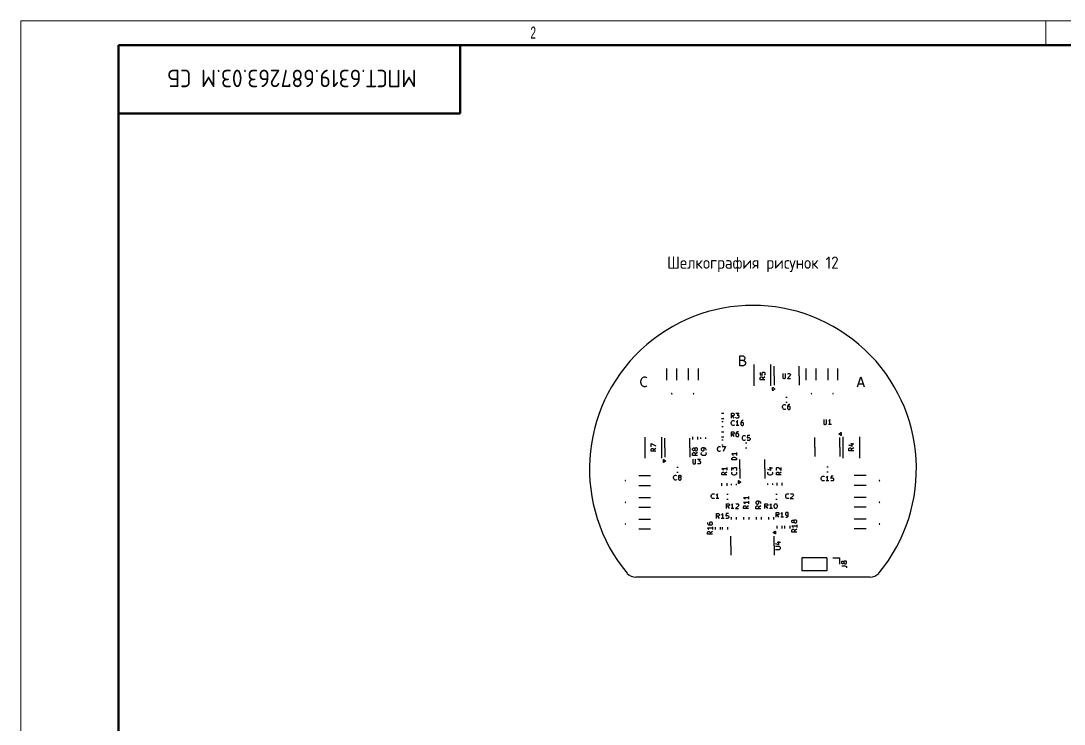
# Model space of a CAD drawing. Header units: inches. Extents: x 10 to 430, y -15 to 282.
# Drawn here: x 9.8 to 223.6, y 137.9 to 282 of the extents above; entities that cross this region are included whole.
import ezdxf

# ---------------------------------------------------------------- set-up
doc = ezdxf.new("R2010")
doc.units = ezdxf.units.IN
doc.header["$MEASUREMENT"] = 0
doc.layers.add('BLACK', color=7, linetype='Continuous')
doc.layers.add('ОСНОВНОЙ', color=7, linetype='Continuous', lineweight=25)
doc.styles.add('SLDTEXTSTYLE3', font='TXT', dxfattribs={"width": 0.605})
doc.styles.add('СПДС', font='isocpeur.ttf', dxfattribs={"width": 0.9})

msp = doc.modelspace()

# ---------------------------------------------------------------- linework, layer by layer
at = {"color": 7, "linetype": 'Continuous', "lineweight": 18}
for q in [(429.83, 281.96), (9.83, -15.04)]:
    msp.add_line((9.83, 281.96), q, dxfattribs=at)
at = {"color": 7, "linetype": 'Continuous', "lineweight": 50}
for p, q in [((29.83, -10.04), (29.83, 276.96)), ((29.83, 276.96), (424.83, 276.96)), ((99.83, 276.96), (99.83, 262.96)), ((29.83, 262.96), (99.83, 262.96))]:
    msp.add_line(p, q, dxfattribs=at)
at = {"layer": 'BLACK', "linetype": 'Continuous'}
for p, q in [((157.14, 211.34), (157.14, 213.34)), ((157.14, 213.34), (157.81, 213.34)), ((157.81, 212.39), (157.14, 212.39)), ((157.81, 213.34), (158, 213.25)), ((158, 212.49), (157.81, 212.39)), ((157.81, 212.39), (158.09, 212.3)), ((158, 213.25), (158.09, 213.15)), ((158.09, 212.58), (158, 212.49)), ((158.09, 213.15), (158.19, 212.96)), ((158.19, 212.77), (158.09, 212.58)), ((158.09, 212.3), (158.19, 212.2)), ((158.19, 212.96), (158.19, 212.77)), ((158.19, 212.2), (158.28, 212.01)), ((158.28, 211.73), (158.19, 211.54)), ((158.28, 212.01), (158.28, 211.73)), ((142.19, 208.35), (142.19, 210.75)), ((144.22, 208.35), (144.22, 210.75)), ((146.63, 208.35), (146.63, 210.75)), ((148.66, 208.35), (148.66, 210.75)), ((157.9, 211.34), (157.14, 211.34)), ((158.09, 211.44), (157.9, 211.34)), ((158.19, 211.54), (158.09, 211.44)), ((160.02, 211.58), (160.02, 207.23)), ((161.29, 209.94), (161.29, 209.47)), ((161.68, 209.8), (161.72, 209.9)), ((161.68, 209.56), (161.68, 209.8)), ((161.72, 209.47), (161.68, 209.56)), ((161.72, 209.9), (161.77, 209.94)), ((161.77, 209.94), (161.87, 209.99)), ((161.87, 209.99), (162.1, 209.99)), ((162.1, 209.99), (162.2, 209.94)), ((162.2, 209.94), (162.25, 209.9)), ((162.25, 209.9), (162.29, 209.8)), ((162.29, 209.56), (162.25, 209.47)), ((162.29, 209.8), (162.29, 209.56)), ((163.44, 211.58), (163.44, 207.23)), ((164.14, 209.28), (164.14, 211.23)), ((165.93, 209.75), (165.93, 208.94)), ((166.51, 208.94), (166.51, 209.75)), ((166.93, 209.66), (166.98, 209.7)), ((166.98, 209.7), (167.08, 209.75)), ((167.08, 209.75), (167.32, 209.75)), ((167.32, 209.75), (167.41, 209.7)), ((167.41, 209.7), (167.46, 209.66)), ((167.46, 209.66), (167.51, 209.56)), ((167.51, 209.56), (167.51, 209.47)), ((169.26, 209.28), (169.26, 211.23)), ((170.76, 208.35), (170.76, 210.75)), ((172.79, 208.35), (172.79, 210.75)), ((175.21, 208.35), (175.21, 210.75)), ((177.24, 208.35), (177.24, 210.75)), ((136.87, 208.17), (136.96, 208.55)), ((136.87, 207.88), (136.87, 208.17)), ((136.96, 207.5), (136.87, 207.88)), ((136.96, 208.55), (137.06, 208.74)), ((137.06, 207.31), (136.96, 207.5)), ((137.06, 208.74), (137.25, 208.93)), ((137.25, 208.93), (137.53, 209.03)), ((137.53, 209.03), (137.72, 209.03)), ((137.72, 209.03), (138.01, 208.93)), ((138.01, 208.93), (138.11, 208.84)), ((161.29, 209.47), (161.77, 209.42)), ((161.29, 208.85), (161.34, 208.94)), ((161.29, 208.47), (161.29, 208.85)), ((162.29, 208.47), (161.29, 208.47)), ((161.34, 208.94), (161.39, 208.99)), ((161.39, 208.99), (161.49, 209.04)), ((161.49, 209.04), (161.63, 209.04)), ((161.63, 209.04), (161.72, 208.99)), ((161.77, 209.42), (161.72, 209.47)), ((161.72, 208.99), (161.77, 208.94)), ((161.77, 208.94), (161.82, 208.85)), ((162.29, 209.04), (161.82, 208.71)), ((161.82, 208.85), (161.82, 208.47)), ((162.25, 209.47), (162.2, 209.42)), ((164.14, 209.28), (164.14, 207.33)), ((165.93, 208.94), (165.98, 208.85)), ((165.98, 208.85), (166.03, 208.8)), ((166.03, 208.8), (166.12, 208.75)), ((166.12, 208.75), (166.32, 208.75)), ((166.32, 208.75), (166.41, 208.8)), ((166.41, 208.8), (166.46, 208.85)), ((166.46, 208.85), (166.51, 208.94)), ((167.46, 209.32), (166.89, 208.75)), ((166.89, 208.75), (167.51, 208.75)), ((167.51, 209.47), (167.46, 209.32)), ((169.26, 209.28), (169.26, 207.33)), ((181.25, 207.03), (181.92, 209.03)), ((181.44, 207.6), (182.4, 207.6)), ((181.92, 209.03), (182.59, 207.03)), ((137.25, 207.12), (137.06, 207.31)), ((137.53, 207.03), (137.25, 207.12)), ((137.72, 207.03), (137.53, 207.03)), ((138.01, 207.12), (137.72, 207.03)), ((138.11, 207.22), (138.01, 207.12)), ((163.84, 206.83), (163.85, 206.84)), ((163.84, 206.82), (163.84, 206.83)), ((163.84, 206.83), (163.84, 206.83)), ((163.84, 206.83), (163.84, 206.83)), ((163.84, 206.34), (163.84, 206.82)), ((163.84, 206.33), (163.84, 206.34)), ((163.84, 206.32), (163.84, 206.33)), ((163.85, 206.31), (163.84, 206.32)), ((163.84, 206.32), (163.84, 206.32)), ((163.85, 206.84), (163.86, 206.85)), ((163.86, 206.3), (163.85, 206.31)), ((163.86, 206.85), (163.87, 206.87)), ((163.87, 206.29), (163.86, 206.3)), ((163.87, 206.87), (163.87, 206.87)), ((163.87, 206.87), (163.88, 206.87)), ((163.87, 206.28), (163.87, 206.29)), ((163.88, 206.28), (163.87, 206.28)), ((163.88, 206.87), (163.9, 206.87)), ((163.9, 206.28), (163.88, 206.28)), ((163.9, 206.87), (163.92, 206.87)), ((163.92, 206.28), (163.9, 206.28)), ((163.92, 206.87), (163.92, 206.87)), ((163.92, 206.87), (163.93, 206.87)), ((163.92, 206.87), (163.92, 206.87)), ((163.93, 206.28), (163.92, 206.28)), ((163.92, 206.28), (163.92, 206.28)), ((163.92, 206.28), (163.92, 206.28)), ((163.93, 206.87), (163.94, 206.86)), ((163.94, 206.29), (163.93, 206.28)), ((163.94, 206.86), (164.27, 206.62)), ((164.27, 206.53), (163.94, 206.29)), ((164.27, 206.62), (164.28, 206.61)), ((164.28, 206.55), (164.27, 206.53)), ((164.28, 206.61), (164.28, 206.6)), ((164.28, 206.6), (164.29, 206.59)), ((164.29, 206.56), (164.28, 206.55)), ((164.28, 206.55), (164.28, 206.55)), ((164.29, 206.59), (164.29, 206.58)), ((164.29, 206.58), (164.29, 206.56)), ((165.91, 202.97), (165.96, 203.16)), ((165.96, 203.16), (166.01, 203.26)), ((166.01, 203.26), (166.1, 203.35)), ((166.1, 203.35), (166.24, 203.4)), ((166.24, 203.4), (166.34, 203.4)), ((166.34, 203.4), (166.48, 203.35)), ((166.48, 203.35), (166.53, 203.31)), ((166.84, 204.83), (166.55, 204.83)), ((166.84, 203.81), (166.55, 203.81)), ((166.96, 203.16), (166.91, 202.97)), ((167.05, 203.31), (166.96, 203.16)), ((167.1, 203.35), (167.05, 203.31)), ((167.2, 203.4), (167.1, 203.35)), ((167.39, 203.4), (167.2, 203.4)), ((153.35, 201.6), (153.85, 201.6)), ((155.4, 200.62), (155.4, 201.62)), ((155.4, 201.62), (155.78, 201.62)), ((155.78, 201.1), (155.4, 201.1)), ((155.97, 200.62), (155.64, 201.1)), ((155.78, 201.62), (155.88, 201.58)), ((155.88, 201.15), (155.78, 201.1)), ((155.88, 201.58), (155.93, 201.53)), ((155.93, 201.2), (155.88, 201.15)), ((155.93, 201.53), (155.97, 201.43)), ((155.97, 201.29), (155.93, 201.2)), ((155.97, 201.43), (155.97, 201.29)), ((156.31, 201.62), (156.93, 201.62)), ((156.93, 201.62), (156.59, 201.24)), ((156.59, 201.24), (156.74, 201.24)), ((156.74, 201.24), (156.83, 201.2)), ((156.83, 201.2), (156.88, 201.15)), ((156.88, 201.15), (156.93, 201.05)), ((156.93, 201.05), (156.93, 200.81)), ((165.91, 202.83), (165.91, 202.97)), ((165.96, 202.64), (165.91, 202.83)), ((166.01, 202.54), (165.96, 202.64)), ((166.1, 202.45), (166.01, 202.54)), ((166.24, 202.4), (166.1, 202.45)), ((166.34, 202.4), (166.24, 202.4)), ((166.48, 202.45), (166.34, 202.4)), ((166.53, 202.5), (166.48, 202.45)), ((166.91, 202.97), (166.91, 202.59)), ((166.96, 202.93), (166.91, 202.83)), ((166.91, 202.59), (166.96, 202.5)), ((167.01, 202.97), (166.96, 202.93)), ((166.96, 202.5), (167.01, 202.45)), ((167.1, 203.02), (167.01, 202.97)), ((167.01, 202.45), (167.1, 202.4)), ((167.29, 203.02), (167.1, 203.02)), ((167.1, 202.4), (167.29, 202.4)), ((167.39, 202.97), (167.29, 203.02)), ((167.29, 202.4), (167.39, 202.45)), ((167.43, 202.93), (167.39, 202.97)), ((167.39, 202.45), (167.43, 202.5)), ((167.48, 202.83), (167.43, 202.93)), ((167.43, 202.5), (167.48, 202.59)), ((167.48, 202.59), (167.48, 202.83)), ((153.35, 200.56), (153.85, 200.56)), ((153.45, 199.94), (153.75, 199.94)), ((153.45, 198.92), (153.75, 198.92)), ((155.39, 199.67), (155.43, 199.86)), ((155.39, 199.53), (155.39, 199.67)), ((155.43, 199.34), (155.39, 199.53)), ((155.43, 199.86), (155.48, 199.96)), ((155.48, 199.24), (155.43, 199.34)), ((155.48, 199.96), (155.58, 200.05)), ((155.58, 199.15), (155.48, 199.24)), ((155.58, 200.05), (155.72, 200.1)), ((155.72, 199.1), (155.58, 199.15)), ((155.72, 200.1), (155.81, 200.1)), ((155.81, 199.1), (155.72, 199.1)), ((155.81, 200.1), (155.96, 200.05)), ((155.96, 199.15), (155.81, 199.1)), ((155.96, 200.05), (156.01, 200)), ((156.01, 199.2), (155.96, 199.15)), ((156.35, 200.67), (156.31, 200.72)), ((156.45, 200.62), (156.35, 200.67)), ((156.48, 199.86), (156.39, 199.81)), ((156.96, 199.1), (156.39, 199.1)), ((156.74, 200.62), (156.45, 200.62)), ((156.58, 199.96), (156.48, 199.86)), ((156.67, 200.1), (156.58, 199.96)), ((156.67, 199.1), (156.67, 200.1)), ((156.83, 200.67), (156.74, 200.62)), ((156.88, 200.72), (156.83, 200.67)), ((156.93, 200.81), (156.88, 200.72)), ((157.39, 199.86), (157.34, 199.67)), ((157.34, 199.67), (157.34, 199.29)), ((157.39, 199.62), (157.34, 199.53)), ((157.34, 199.29), (157.39, 199.2)), ((157.48, 200), (157.39, 199.86)), ((157.43, 199.67), (157.39, 199.62)), ((157.39, 199.2), (157.43, 199.15)), ((157.53, 199.72), (157.43, 199.67)), ((157.43, 199.15), (157.53, 199.1)), ((157.53, 200.05), (157.48, 200)), ((157.62, 200.1), (157.53, 200.05)), ((157.72, 199.72), (157.53, 199.72)), ((157.53, 199.1), (157.72, 199.1)), ((157.81, 200.1), (157.62, 200.1)), ((157.81, 199.67), (157.72, 199.72)), ((157.72, 199.1), (157.81, 199.15)), ((157.86, 199.62), (157.81, 199.67)), ((157.81, 199.15), (157.86, 199.2)), ((157.91, 199.53), (157.86, 199.62)), ((157.86, 199.2), (157.91, 199.29)), ((157.91, 199.29), (157.91, 199.53)), ((174.32, 200.3), (174.32, 199.49)), ((174.32, 199.49), (174.36, 199.39)), ((174.36, 199.39), (174.41, 199.34)), ((174.41, 199.34), (174.51, 199.3)), ((174.51, 199.3), (174.7, 199.3)), ((174.7, 199.3), (174.79, 199.34)), ((174.79, 199.34), (174.84, 199.39)), ((174.84, 199.39), (174.89, 199.49)), ((174.89, 199.49), (174.89, 200.3)), ((175.41, 200.06), (175.32, 200.01)), ((175.89, 199.3), (175.32, 199.3)), ((175.51, 200.15), (175.41, 200.06)), ((175.6, 200.3), (175.51, 200.15)), ((175.6, 199.3), (175.6, 200.3)), ((137.67, 196.72), (137.67, 192.37)), ((141.09, 196.72), (141.09, 192.37)), ((147.49, 196.25), (147.49, 196.76)), ((148.53, 196.25), (148.53, 196.76)), ((149.15, 196.36), (149.15, 196.65)), ((150.17, 196.36), (150.17, 196.65)), ((153.35, 197.79), (153.85, 197.79)), ((153.35, 196.75), (153.85, 196.75)), ((155.4, 196.81), (155.4, 197.81)), ((155.4, 197.81), (155.78, 197.81)), ((155.78, 197.29), (155.4, 197.29)), ((155.97, 196.81), (155.64, 197.29)), ((155.78, 197.81), (155.88, 197.77)), ((155.88, 197.34), (155.78, 197.29)), ((155.88, 197.77), (155.93, 197.72)), ((155.93, 197.39), (155.88, 197.34)), ((155.93, 197.72), (155.97, 197.62)), ((155.97, 197.48), (155.93, 197.39)), ((155.97, 197.62), (155.97, 197.48)), ((156.4, 197.58), (156.35, 197.39)), ((156.35, 197.39), (156.35, 197)), ((156.4, 197.34), (156.35, 197.24)), ((156.35, 197), (156.4, 196.91)), ((156.5, 197.72), (156.4, 197.58)), ((156.45, 197.39), (156.4, 197.34)), ((156.4, 196.91), (156.45, 196.86)), ((156.54, 197.43), (156.45, 197.39)), ((156.45, 196.86), (156.54, 196.81)), ((156.54, 197.77), (156.5, 197.72)), ((156.64, 197.81), (156.54, 197.77)), ((156.74, 197.43), (156.54, 197.43)), ((156.54, 196.81), (156.74, 196.81)), ((156.83, 197.81), (156.64, 197.81)), ((156.83, 197.39), (156.74, 197.43)), ((156.74, 196.81), (156.83, 196.86)), ((156.88, 197.34), (156.83, 197.39)), ((156.83, 196.86), (156.88, 196.91)), ((156.93, 197.24), (156.88, 197.34)), ((156.88, 196.91), (156.93, 197)), ((156.93, 197), (156.93, 197.24)), ((157.66, 196.6), (157.7, 196.79)), ((157.7, 196.79), (157.75, 196.88)), ((157.75, 196.88), (157.85, 196.98)), ((157.85, 196.98), (157.99, 197.03)), ((157.99, 197.03), (158.08, 197.03)), ((158.08, 197.03), (158.23, 196.98)), ((158.23, 196.98), (158.27, 196.93)), ((158.7, 197.03), (158.66, 196.55)), ((159.18, 197.03), (158.7, 197.03)), ((177.49, 197.37), (177.48, 197.39)), ((177.48, 197.39), (177.49, 197.39)), ((177.48, 197.36), (177.49, 197.37)), ((177.49, 197.35), (177.48, 197.36)), ((177.49, 197.4), (177.51, 197.42)), ((177.49, 197.39), (177.49, 197.4)), ((177.49, 197.34), (177.49, 197.35)), ((177.51, 197.32), (177.49, 197.34)), ((177.51, 197.42), (177.84, 197.66)), ((177.84, 197.08), (177.51, 197.32)), ((177.84, 197.66), (177.85, 197.66)), ((177.85, 197.08), (177.84, 197.08)), ((177.85, 197.66), (177.85, 197.67)), ((177.85, 197.67), (177.85, 197.67)), ((177.85, 197.67), (177.86, 197.67)), ((177.86, 197.07), (177.85, 197.08)), ((177.85, 197.08), (177.85, 197.08)), ((177.85, 197.08), (177.85, 197.08)), ((177.86, 197.67), (177.88, 197.67)), ((177.88, 197.08), (177.86, 197.07)), ((177.88, 197.67), (177.9, 197.67)), ((177.9, 197.08), (177.88, 197.08)), ((177.9, 197.67), (177.9, 197.66)), ((177.9, 197.66), (177.9, 197.66)), ((177.9, 197.66), (177.92, 197.65)), ((177.92, 197.1), (177.9, 197.08)), ((177.9, 197.08), (177.9, 197.08)), ((177.9, 197.08), (177.9, 197.08)), ((177.92, 197.65), (177.93, 197.63)), ((177.93, 197.11), (177.92, 197.1)), ((177.93, 197.63), (177.93, 197.63)), ((177.93, 197.63), (177.93, 197.63)), ((177.93, 197.63), (177.93, 197.62)), ((177.93, 197.62), (177.93, 197.61)), ((177.93, 197.61), (177.93, 197.13)), ((177.93, 197.13), (177.93, 197.12)), ((177.93, 197.12), (177.93, 197.12)), ((177.93, 197.12), (177.93, 197.12)), ((177.93, 197.12), (177.93, 197.11)), ((178.31, 192.42), (178.31, 196.78)), ((181.73, 192.42), (181.73, 196.78)), ((138.94, 194.71), (138.94, 195.38)), ((138.94, 195.38), (139.94, 194.95)), ((141.78, 194.54), (141.78, 196.49)), ((141.78, 194.54), (141.78, 192.59)), ((146.9, 194.54), (146.9, 196.49)), ((146.9, 194.54), (146.9, 192.59)), ((152.56, 194.34), (152.61, 194.53)), ((152.61, 194.53), (152.66, 194.62)), ((152.66, 194.62), (152.75, 194.72)), ((152.75, 194.72), (152.89, 194.77)), ((152.89, 194.77), (152.99, 194.77)), ((152.99, 194.77), (153.13, 194.72)), ((153.13, 194.72), (153.18, 194.67)), ((153.43, 196.13), (153.72, 196.13)), ((153.43, 195.11), (153.72, 195.11)), ((153.51, 194.77), (154.18, 194.77)), ((154.18, 194.77), (153.75, 193.77)), ((157.66, 196.46), (157.66, 196.6)), ((157.7, 196.27), (157.66, 196.46)), ((157.75, 196.17), (157.7, 196.27)), ((157.85, 196.08), (157.75, 196.17)), ((157.99, 196.03), (157.85, 196.08)), ((158.08, 196.03), (157.99, 196.03)), ((158.23, 196.08), (158.08, 196.03)), ((158.27, 196.12), (158.23, 196.08)), ((158.29, 195.56), (158.59, 195.56)), ((158.29, 194.54), (158.59, 194.54)), ((158.66, 196.55), (158.7, 196.6)), ((158.7, 196.08), (158.66, 196.12)), ((158.7, 196.6), (158.8, 196.65)), ((158.8, 196.03), (158.7, 196.08)), ((158.8, 196.65), (159.04, 196.65)), ((159.04, 196.03), (158.8, 196.03)), ((159.04, 196.65), (159.13, 196.6)), ((159.13, 196.08), (159.04, 196.03)), ((159.13, 196.6), (159.18, 196.55)), ((159.18, 196.12), (159.13, 196.08)), ((159.18, 196.55), (159.23, 196.46)), ((159.23, 196.22), (159.18, 196.12)), ((159.23, 196.46), (159.23, 196.22)), ((172.52, 194.67), (172.52, 196.62)), ((172.52, 194.67), (172.52, 192.72)), ((177.64, 194.67), (177.64, 196.62)), ((177.64, 194.67), (177.64, 192.72)), ((179.41, 195.11), (180.12, 194.87)), ((179.79, 195.35), (180.46, 195.35)), ((180.12, 194.87), (180.12, 195.49)), ((138.94, 194.19), (138.99, 194.28)), ((138.94, 193.81), (138.94, 194.19)), ((139.94, 193.81), (138.94, 193.81)), ((138.99, 194.28), (139.04, 194.33)), ((139.04, 194.33), (139.13, 194.38)), ((139.13, 194.38), (139.28, 194.38)), ((139.28, 194.38), (139.37, 194.33)), ((139.37, 194.33), (139.42, 194.28)), ((139.42, 194.28), (139.47, 194.19)), ((139.94, 194.38), (139.47, 194.04)), ((139.47, 194.19), (139.47, 193.81)), ((147.47, 194.31), (147.51, 194.4)), ((147.47, 194.12), (147.47, 194.31)), ((147.51, 194.02), (147.47, 194.12)), ((147.47, 193.36), (147.51, 193.45)), ((147.47, 192.97), (147.47, 193.36)), ((148.47, 192.97), (147.47, 192.97)), ((147.51, 194.4), (147.56, 194.45)), ((147.56, 193.97), (147.51, 194.02)), ((147.51, 193.45), (147.56, 193.5)), ((147.56, 194.45), (147.66, 194.5)), ((147.66, 193.93), (147.56, 193.97)), ((147.56, 193.5), (147.66, 193.55)), ((147.66, 194.5), (147.7, 194.5)), ((147.7, 193.93), (147.66, 193.93)), ((147.66, 193.55), (147.8, 193.55)), ((147.7, 194.5), (147.8, 194.45)), ((147.8, 193.97), (147.7, 193.93)), ((147.8, 194.45), (147.85, 194.4)), ((147.85, 194.02), (147.8, 193.97)), ((147.8, 193.55), (147.9, 193.5)), ((147.85, 194.4), (147.9, 194.31)), ((147.9, 194.12), (147.85, 194.02)), ((147.94, 194.4), (147.9, 194.31)), ((147.9, 194.31), (147.9, 194.12)), ((147.9, 194.12), (147.94, 194.02)), ((147.9, 193.5), (147.94, 193.45)), ((147.99, 194.45), (147.94, 194.4)), ((147.94, 194.02), (147.99, 193.97)), ((147.94, 193.45), (147.99, 193.36)), ((148.09, 194.5), (147.99, 194.45)), ((147.99, 193.97), (148.09, 193.93)), ((148.47, 193.55), (147.99, 193.21)), ((147.99, 193.36), (147.99, 192.97)), ((148.28, 194.5), (148.09, 194.5)), ((148.09, 193.93), (148.28, 193.93)), ((148.37, 194.45), (148.28, 194.5)), ((148.28, 193.93), (148.37, 193.97)), ((148.42, 194.4), (148.37, 194.45)), ((148.37, 193.97), (148.42, 194.02)), ((148.47, 194.31), (148.42, 194.4)), ((148.42, 194.02), (148.47, 194.12)), ((148.47, 194.12), (148.47, 194.31)), ((149.29, 194.4), (149.24, 194.31)), ((149.24, 194.31), (149.24, 194.12)), ((149.24, 194.12), (149.29, 194.02)), ((149.24, 193.36), (149.29, 193.5)), ((149.24, 193.26), (149.24, 193.36)), ((149.29, 193.12), (149.24, 193.26)), ((149.34, 194.45), (149.29, 194.4)), ((149.29, 194.02), (149.34, 193.97)), ((149.29, 193.5), (149.34, 193.55)), ((149.39, 193.02), (149.29, 193.12)), ((149.44, 194.5), (149.34, 194.45)), ((149.34, 193.97), (149.44, 193.93)), ((149.48, 192.97), (149.39, 193.02)), ((149.82, 194.5), (149.44, 194.5)), ((149.44, 193.93), (149.67, 193.93)), ((149.67, 192.93), (149.48, 192.97)), ((149.77, 194.45), (149.67, 194.5)), ((149.67, 193.93), (149.77, 193.97)), ((149.82, 192.93), (149.67, 192.93)), ((149.82, 194.4), (149.77, 194.45)), ((149.77, 193.97), (149.82, 194.02)), ((150.01, 194.45), (149.82, 194.5)), ((149.86, 194.31), (149.82, 194.4)), ((149.82, 194.02), (149.86, 194.12)), ((150.01, 192.97), (149.82, 192.93)), ((149.86, 194.12), (149.86, 194.31)), ((150.15, 194.36), (150.01, 194.45)), ((150.1, 193.02), (150.01, 192.97)), ((150.2, 193.12), (150.1, 193.02)), ((150.2, 194.31), (150.15, 194.36)), ((150.15, 193.55), (150.2, 193.5)), ((150.24, 194.21), (150.2, 194.31)), ((150.2, 193.5), (150.24, 193.36)), ((150.24, 193.26), (150.2, 193.12)), ((150.24, 194.02), (150.24, 194.21)), ((150.24, 193.36), (150.24, 193.26)), ((152.56, 194.19), (152.56, 194.34)), ((152.61, 194), (152.56, 194.19)), ((152.66, 193.91), (152.61, 194)), ((152.75, 193.81), (152.66, 193.91)), ((152.89, 193.77), (152.75, 193.81)), ((152.99, 193.77), (152.89, 193.77)), ((153.13, 193.81), (152.99, 193.77)), ((153.18, 193.86), (153.13, 193.81)), ((156.48, 193.27), (155.48, 193.27)), ((155.48, 193.27), (155.63, 193.17)), ((155.48, 192.27), (155.53, 192.41)), ((155.53, 192.41), (155.63, 192.5)), ((155.63, 193.17), (155.72, 193.08)), ((155.63, 192.5), (155.72, 192.55)), ((155.72, 193.08), (155.77, 192.98)), ((155.72, 192.55), (155.91, 192.6)), ((155.91, 192.6), (156.05, 192.6)), ((156.05, 192.6), (156.24, 192.55)), ((156.24, 192.55), (156.34, 192.5)), ((156.34, 192.5), (156.44, 192.41)), ((156.44, 192.41), (156.48, 192.27)), ((156.48, 193.55), (156.48, 192.98)), ((179.46, 194.3), (179.5, 194.4)), ((179.46, 193.92), (179.46, 194.3)), ((180.46, 193.92), (179.46, 193.92)), ((179.5, 194.4), (179.55, 194.44)), ((179.55, 194.44), (179.65, 194.49)), ((179.65, 194.49), (179.79, 194.49)), ((179.79, 194.49), (179.88, 194.44)), ((179.88, 194.44), (179.93, 194.4)), ((179.93, 194.4), (179.98, 194.3)), ((180.46, 194.49), (179.98, 194.16)), ((179.98, 194.3), (179.98, 193.92)), ((141.49, 192.11), (141.51, 192.12)), ((141.49, 192.1), (141.49, 192.11)), ((141.49, 192.08), (141.49, 192.1)), ((141.49, 192.1), (141.49, 192.1)), ((141.49, 192.1), (141.49, 192.1)), ((141.49, 191.6), (141.49, 192.08)), ((141.49, 191.59), (141.49, 191.6)), ((141.49, 191.58), (141.49, 191.59)), ((141.49, 191.59), (141.49, 191.59)), ((141.49, 191.59), (141.49, 191.59)), ((141.51, 191.57), (141.49, 191.58)), ((141.51, 192.12), (141.52, 192.14)), ((141.52, 191.55), (141.51, 191.57)), ((141.52, 192.14), (141.52, 192.14)), ((141.52, 192.14), (141.53, 192.14)), ((141.53, 191.55), (141.52, 191.55)), ((141.52, 191.55), (141.52, 191.55)), ((141.53, 192.14), (141.54, 192.14)), ((141.54, 191.55), (141.53, 191.55)), ((141.54, 192.14), (141.56, 192.14)), ((141.56, 191.55), (141.54, 191.55)), ((141.56, 192.14), (141.57, 192.14)), ((141.57, 191.55), (141.56, 191.55)), ((141.57, 192.14), (141.57, 192.14)), ((141.57, 192.14), (141.57, 192.14)), ((141.57, 192.14), (141.58, 192.13)), ((141.58, 191.56), (141.57, 191.55)), ((141.57, 191.55), (141.57, 191.55)), ((141.57, 191.55), (141.57, 191.55)), ((141.58, 192.13), (141.91, 191.89)), ((141.91, 191.8), (141.58, 191.56)), ((141.91, 191.89), (141.93, 191.88)), ((141.93, 191.81), (141.91, 191.8)), ((141.93, 191.88), (141.93, 191.87)), ((141.93, 191.87), (141.94, 191.86)), ((141.94, 191.83), (141.93, 191.82)), ((141.93, 191.82), (141.93, 191.81)), ((141.94, 191.86), (141.94, 191.84)), ((141.94, 191.84), (141.94, 191.83)), ((144.49, 190.48), (144.2, 190.48)), ((147.5, 192.23), (147.5, 191.42)), ((147.5, 191.42), (147.55, 191.32)), ((147.55, 191.32), (147.6, 191.27)), ((147.6, 191.27), (147.69, 191.23)), ((147.69, 191.23), (147.88, 191.23)), ((147.88, 191.23), (147.98, 191.27)), ((147.98, 191.27), (148.03, 191.32)), ((148.03, 191.32), (148.08, 191.42)), ((148.08, 191.42), (148.08, 192.23)), ((148.46, 192.23), (149.08, 192.23)), ((148.5, 191.27), (148.46, 191.32)), ((148.6, 191.23), (148.5, 191.27)), ((148.88, 191.23), (148.6, 191.23)), ((149.08, 192.23), (148.74, 191.84)), ((148.74, 191.84), (148.88, 191.84)), ((148.88, 191.84), (148.98, 191.8)), ((148.98, 191.27), (148.88, 191.23)), ((148.98, 191.8), (149.03, 191.75)), ((149.03, 191.32), (148.98, 191.27)), ((149.03, 191.75), (149.08, 191.65)), ((149.08, 191.42), (149.03, 191.32)), ((149.08, 191.65), (149.08, 191.42)), ((154.45, 190.5), (154.45, 189.93)), ((155.48, 192.03), (155.48, 192.27)), ((156.48, 192.03), (155.48, 192.03)), ((155.48, 189.89), (155.48, 190.5)), ((155.48, 190.5), (155.86, 190.17)), ((155.86, 190.31), (155.91, 190.41)), ((155.86, 190.17), (155.86, 190.31)), ((155.91, 190.41), (155.96, 190.46)), ((155.96, 190.46), (156.05, 190.5)), ((156.05, 190.5), (156.29, 190.5)), ((156.29, 190.5), (156.39, 190.46)), ((156.39, 190.46), (156.44, 190.41)), ((156.44, 190.41), (156.48, 190.31)), ((156.48, 192.27), (156.48, 192.03)), ((156.48, 190.31), (156.48, 190.03)), ((157.15, 190.2), (157.15, 192.15)), ((162.27, 190.2), (162.27, 192.15)), ((163.18, 190.41), (163.85, 190.41)), ((163.52, 189.93), (163.52, 190.55)), ((164.63, 190.31), (164.67, 190.41)), ((164.63, 190.08), (164.63, 190.31)), ((164.67, 190.41), (164.72, 190.46)), ((164.72, 190.46), (164.82, 190.5)), ((164.82, 190.5), (164.91, 190.5)), ((164.91, 190.5), (165.06, 190.46)), ((165.06, 190.46), (165.63, 189.89)), ((165.63, 189.89), (165.63, 190.5)), ((174.93, 190.61), (175.22, 190.61)), ((136.44, 188.83), (138.84, 188.83)), ((143.56, 188.5), (143.61, 188.69)), ((143.56, 188.35), (143.56, 188.5)), ((143.61, 188.16), (143.56, 188.35)), ((143.61, 188.69), (143.65, 188.78)), ((143.65, 188.07), (143.61, 188.16)), ((143.65, 188.78), (143.75, 188.88)), ((143.75, 188.88), (143.89, 188.92)), ((143.89, 188.92), (143.99, 188.92)), ((143.99, 188.92), (144.13, 188.88)), ((144.13, 188.88), (144.18, 188.83)), ((144.49, 189.46), (144.2, 189.46)), ((144.56, 188.73), (144.61, 188.83)), ((144.56, 188.69), (144.56, 188.73)), ((144.61, 188.59), (144.56, 188.69)), ((144.61, 188.4), (144.56, 188.3)), ((144.56, 188.3), (144.56, 188.11)), ((144.56, 188.11), (144.61, 188.02)), ((144.61, 188.83), (144.65, 188.88)), ((144.65, 188.54), (144.61, 188.59)), ((144.65, 188.45), (144.61, 188.4)), ((144.65, 188.88), (144.75, 188.92)), ((144.75, 188.5), (144.65, 188.54)), ((144.75, 188.5), (144.65, 188.45)), ((144.75, 188.92), (144.94, 188.92)), ((144.94, 188.5), (144.75, 188.5)), ((144.94, 188.92), (145.03, 188.88)), ((145.03, 188.54), (144.94, 188.5)), ((145.03, 188.45), (144.94, 188.5)), ((145.03, 188.88), (145.08, 188.83)), ((145.08, 188.59), (145.03, 188.54)), ((145.08, 188.4), (145.03, 188.45)), ((145.08, 188.83), (145.13, 188.73)), ((145.13, 188.69), (145.08, 188.59)), ((145.13, 188.3), (145.08, 188.4)), ((145.08, 188.02), (145.13, 188.11)), ((145.13, 188.73), (145.13, 188.69)), ((145.13, 188.11), (145.13, 188.3)), ((154.45, 190.22), (153.45, 190.22)), ((153.45, 190.22), (153.59, 190.12)), ((153.45, 189.36), (153.5, 189.46)), ((153.45, 188.98), (153.45, 189.36)), ((154.45, 188.98), (153.45, 188.98)), ((153.5, 189.46), (153.55, 189.5)), ((153.55, 189.5), (153.64, 189.55)), ((153.59, 190.12), (153.69, 190.03)), ((153.64, 189.55), (153.78, 189.55)), ((153.69, 190.03), (153.74, 189.93)), ((153.78, 189.55), (153.88, 189.5)), ((153.88, 189.5), (153.93, 189.46)), ((153.93, 189.46), (153.97, 189.36)), ((154.45, 189.55), (153.97, 189.22)), ((153.97, 189.36), (153.97, 188.98)), ((155.48, 189.36), (155.53, 189.5)), ((155.48, 189.27), (155.48, 189.36)), ((155.53, 189.12), (155.48, 189.27)), ((155.53, 189.5), (155.58, 189.55)), ((155.63, 189.03), (155.53, 189.12)), ((155.72, 188.98), (155.63, 189.03)), ((155.91, 188.93), (155.72, 188.98)), ((156.05, 188.93), (155.91, 188.93)), ((156.24, 188.98), (156.05, 188.93)), ((156.34, 189.03), (156.24, 188.98)), ((156.44, 189.12), (156.34, 189.03)), ((156.44, 189.93), (156.39, 189.89)), ((156.39, 189.55), (156.44, 189.5)), ((156.48, 190.03), (156.44, 189.93)), ((156.44, 189.5), (156.48, 189.36)), ((156.48, 189.27), (156.44, 189.12)), ((156.48, 189.36), (156.48, 189.27)), ((157.15, 190.2), (157.15, 188.25)), ((162.27, 190.2), (162.27, 188.25)), ((162.8, 190.17), (163.52, 189.93)), ((162.85, 189.36), (162.9, 189.5)), ((162.85, 189.27), (162.85, 189.36)), ((162.9, 189.12), (162.85, 189.27)), ((162.9, 189.5), (162.94, 189.55)), ((162.99, 189.03), (162.9, 189.12)), ((163.09, 188.98), (162.99, 189.03)), ((163.28, 188.93), (163.09, 188.98)), ((163.42, 188.93), (163.28, 188.93)), ((163.61, 188.98), (163.42, 188.93)), ((163.71, 189.03), (163.61, 188.98)), ((163.8, 189.12), (163.71, 189.03)), ((163.75, 189.55), (163.8, 189.5)), ((163.8, 189.5), (163.85, 189.36)), ((163.85, 189.27), (163.8, 189.12)), ((163.85, 189.36), (163.85, 189.27)), ((164.67, 189.98), (164.63, 190.08)), ((164.63, 189.36), (164.67, 189.46)), ((164.63, 188.98), (164.63, 189.36)), ((165.63, 188.98), (164.63, 188.98)), ((164.72, 189.93), (164.67, 189.98)), ((164.67, 189.46), (164.72, 189.5)), ((164.72, 189.5), (164.82, 189.55)), ((164.82, 189.55), (164.96, 189.55)), ((164.96, 189.55), (165.06, 189.5)), ((165.06, 189.5), (165.1, 189.46)), ((165.1, 189.46), (165.15, 189.36)), ((165.63, 189.55), (165.15, 189.22)), ((165.15, 189.36), (165.15, 188.98)), ((173.82, 188.31), (173.86, 188.5)), ((173.82, 188.17), (173.82, 188.31)), ((173.86, 187.98), (173.82, 188.17)), ((173.86, 188.5), (173.91, 188.6)), ((173.91, 188.6), (174.01, 188.69)), ((174.01, 188.69), (174.15, 188.74)), ((174.15, 188.74), (174.24, 188.74)), ((174.24, 188.74), (174.39, 188.69)), ((174.39, 188.69), (174.44, 188.64)), ((174.91, 188.5), (174.82, 188.45)), ((175.01, 188.6), (174.91, 188.5)), ((174.93, 189.59), (175.22, 189.59)), ((175.1, 188.74), (175.01, 188.6)), ((175.1, 187.74), (175.1, 188.74)), ((175.82, 188.74), (175.77, 188.26)), ((175.77, 188.26), (175.82, 188.31)), ((176.29, 188.74), (175.82, 188.74)), ((175.82, 188.31), (175.91, 188.36)), ((175.91, 188.36), (176.15, 188.36)), ((176.15, 188.36), (176.24, 188.31)), ((176.24, 188.31), (176.29, 188.26)), ((176.29, 188.26), (176.34, 188.17)), ((176.34, 188.17), (176.34, 187.93)), ((182.99, 188.83), (180.59, 188.83)), ((136.44, 186.8), (138.84, 186.8)), ((143.75, 187.97), (143.65, 188.07)), ((143.89, 187.92), (143.75, 187.97)), ((143.99, 187.92), (143.89, 187.92)), ((144.13, 187.97), (143.99, 187.92)), ((144.18, 188.02), (144.13, 187.97)), ((144.61, 188.02), (144.65, 187.97)), ((144.65, 187.97), (144.75, 187.92)), ((144.75, 187.92), (144.94, 187.92)), ((144.94, 187.92), (145.03, 187.97)), ((145.03, 187.97), (145.08, 188.02)), ((153.47, 186.77), (153.47, 187.28)), ((154.52, 186.77), (154.52, 187.28)), ((155.39, 187.17), (155.39, 186.88)), ((156.41, 187.17), (156.41, 186.88)), ((156.86, 187.76), (156.87, 187.78)), ((156.86, 187.75), (156.86, 187.76)), ((156.86, 187.76), (156.86, 187.76)), ((156.86, 187.74), (156.86, 187.75)), ((156.86, 187.75), (156.86, 187.75)), ((156.86, 187.26), (156.86, 187.74)), ((156.86, 187.25), (156.86, 187.26)), ((156.86, 187.24), (156.86, 187.25)), ((156.86, 187.25), (156.86, 187.25)), ((156.87, 187.22), (156.86, 187.24)), ((156.86, 187.24), (156.86, 187.24)), ((156.87, 187.78), (156.88, 187.79)), ((156.88, 187.21), (156.87, 187.22)), ((156.88, 187.79), (156.89, 187.79)), ((156.89, 187.21), (156.88, 187.21)), ((156.89, 187.79), (156.89, 187.8)), ((156.89, 187.8), (156.91, 187.8)), ((156.91, 187.21), (156.89, 187.21)), ((156.89, 187.21), (156.89, 187.21)), ((156.91, 187.8), (156.93, 187.8)), ((156.93, 187.2), (156.91, 187.21)), ((156.93, 187.8), (156.94, 187.8)), ((156.94, 187.21), (156.93, 187.2)), ((156.94, 187.8), (156.94, 187.8)), ((156.94, 187.8), (156.94, 187.79)), ((156.94, 187.79), (156.95, 187.79)), ((156.95, 187.21), (156.94, 187.21)), ((156.94, 187.21), (156.94, 187.21)), ((156.94, 187.21), (156.94, 187.21)), ((156.95, 187.79), (157.28, 187.55)), ((157.28, 187.45), (156.95, 187.21)), ((157.28, 187.55), (157.3, 187.53)), ((157.3, 187.47), (157.28, 187.45)), ((157.3, 187.53), (157.3, 187.52)), ((157.3, 187.52), (157.3, 187.51)), ((157.3, 187.51), (157.3, 187.5)), ((157.3, 187.5), (157.3, 187.49)), ((157.3, 187.49), (157.3, 187.48)), ((157.3, 187.48), (157.3, 187.47)), ((162.88, 186.93), (162.88, 187.22)), ((163.9, 186.93), (163.9, 187.22)), ((164.78, 186.82), (164.78, 187.33)), ((165.82, 186.82), (165.82, 187.33)), ((173.91, 187.88), (173.86, 187.98)), ((174.01, 187.79), (173.91, 187.88)), ((174.15, 187.74), (174.01, 187.79)), ((174.24, 187.74), (174.15, 187.74)), ((174.39, 187.79), (174.24, 187.74)), ((174.44, 187.83), (174.39, 187.79)), ((175.39, 187.74), (174.82, 187.74)), ((175.82, 187.79), (175.77, 187.83)), ((175.91, 187.74), (175.82, 187.79)), ((176.15, 187.74), (175.91, 187.74)), ((176.24, 187.79), (176.15, 187.74)), ((176.29, 187.83), (176.24, 187.79)), ((176.34, 187.93), (176.29, 187.83)), ((182.99, 186.8), (180.59, 186.8)), ((136.44, 184.38), (138.84, 184.38)), ((151.29, 184.69), (151.34, 184.88)), ((151.29, 184.54), (151.29, 184.69)), ((151.34, 184.35), (151.29, 184.54)), ((151.34, 184.88), (151.39, 184.97)), ((151.39, 184.26), (151.34, 184.35)), ((151.39, 184.97), (151.48, 185.07)), ((151.48, 184.16), (151.39, 184.26)), ((151.48, 185.07), (151.62, 185.11)), ((151.62, 184.11), (151.48, 184.16)), ((151.62, 185.11), (151.72, 185.11)), ((151.72, 184.11), (151.62, 184.11)), ((151.72, 185.11), (151.86, 185.07)), ((151.86, 184.16), (151.72, 184.11)), ((151.86, 185.07), (151.91, 185.02)), ((151.91, 184.21), (151.86, 184.16)), ((152.39, 184.88), (152.29, 184.83)), ((152.86, 184.11), (152.29, 184.11)), ((152.48, 184.97), (152.39, 184.88)), ((152.58, 185.11), (152.48, 184.97)), ((152.58, 184.11), (152.58, 185.11)), ((154.48, 185), (154.78, 185)), ((154.48, 183.98), (154.78, 183.98)), ((158.9, 184.27), (157.9, 184.27)), ((157.9, 184.27), (158.04, 184.18)), ((158.04, 184.18), (158.13, 184.08)), ((158.13, 184.08), (158.18, 183.99)), ((158.9, 184.56), (158.9, 183.99)), ((164.52, 185.05), (164.81, 185.05)), ((164.52, 184.03), (164.81, 184.03)), ((166.53, 184.69), (166.58, 184.88)), ((166.53, 184.54), (166.53, 184.69)), ((166.58, 184.35), (166.53, 184.54)), ((166.58, 184.88), (166.63, 184.97)), ((166.63, 184.26), (166.58, 184.35)), ((166.63, 184.97), (166.72, 185.07)), ((166.72, 184.16), (166.63, 184.26)), ((166.72, 185.07), (166.86, 185.11)), ((166.86, 184.11), (166.72, 184.16)), ((166.86, 185.11), (166.96, 185.11)), ((166.96, 184.11), (166.86, 184.11)), ((166.96, 185.11), (167.1, 185.07)), ((167.1, 184.16), (166.96, 184.11)), ((167.1, 185.07), (167.15, 185.02)), ((167.15, 184.21), (167.1, 184.16)), ((168.05, 184.69), (167.48, 184.11)), ((167.48, 184.11), (168.1, 184.11)), ((167.53, 185.02), (167.58, 185.07)), ((167.58, 185.07), (167.67, 185.11)), ((167.67, 185.11), (167.91, 185.11)), ((167.91, 185.11), (168.01, 185.07)), ((168.01, 185.07), (168.05, 185.02)), ((168.05, 185.02), (168.1, 184.92)), ((168.1, 184.83), (168.05, 184.69)), ((168.1, 184.92), (168.1, 184.83)), ((182.99, 184.38), (180.59, 184.38)), ((136.44, 182.35), (138.84, 182.35)), ((154.42, 182.08), (154.42, 183.08)), ((154.42, 183.08), (154.8, 183.08)), ((154.8, 182.56), (154.42, 182.56)), ((154.99, 182.08), (154.66, 182.56)), ((154.8, 183.08), (154.89, 183.03)), ((154.89, 182.61), (154.8, 182.56)), ((154.89, 183.03), (154.94, 182.99)), ((154.94, 182.65), (154.89, 182.61)), ((154.94, 182.99), (154.99, 182.89)), ((154.99, 182.75), (154.94, 182.65)), ((154.99, 182.89), (154.99, 182.75)), ((155.47, 182.84), (155.37, 182.8)), ((155.94, 182.08), (155.37, 182.08)), ((155.56, 182.94), (155.47, 182.84)), ((155.66, 183.08), (155.56, 182.94)), ((155.66, 182.08), (155.66, 183.08)), ((156.85, 182.65), (156.27, 182.08)), ((156.27, 182.08), (156.89, 182.08)), ((156.32, 182.99), (156.37, 183.03)), ((156.37, 183.03), (156.47, 183.08)), ((156.47, 183.08), (156.7, 183.08)), ((156.7, 183.08), (156.8, 183.03)), ((156.8, 183.03), (156.85, 182.99)), ((156.85, 182.99), (156.89, 182.89)), ((156.89, 182.8), (156.85, 182.65)), ((156.89, 182.89), (156.89, 182.8)), ((158.9, 183.32), (157.9, 183.32)), ((157.9, 183.32), (158.04, 183.23)), ((157.9, 182.47), (157.94, 182.56)), ((157.9, 182.08), (157.9, 182.47)), ((158.9, 182.08), (157.9, 182.08)), ((157.94, 182.56), (157.99, 182.61)), ((157.99, 182.61), (158.09, 182.66)), ((158.04, 183.23), (158.13, 183.13)), ((158.09, 182.66), (158.23, 182.66)), ((158.13, 183.13), (158.18, 183.04)), ((158.23, 182.66), (158.32, 182.61)), ((158.32, 182.61), (158.37, 182.56)), ((158.37, 182.56), (158.42, 182.47)), ((158.9, 182.66), (158.42, 182.32)), ((158.42, 182.47), (158.42, 182.08)), ((158.9, 183.61), (158.9, 183.04)), ((160.47, 183.48), (160.42, 183.39)), ((160.42, 183.39), (160.42, 183.2)), ((160.42, 183.2), (160.47, 183.1)), ((160.42, 182.43), (160.47, 182.53)), ((160.42, 182.05), (160.42, 182.43)), ((161.42, 182.05), (160.42, 182.05)), ((160.52, 183.53), (160.47, 183.48)), ((160.47, 183.1), (160.52, 183.05)), ((160.47, 182.53), (160.52, 182.58)), ((160.61, 183.58), (160.52, 183.53)), ((160.52, 183.05), (160.61, 183)), ((160.52, 182.58), (160.61, 182.62)), ((160.99, 183.58), (160.61, 183.58)), ((160.61, 183), (160.85, 183)), ((160.61, 182.62), (160.75, 182.62)), ((160.75, 182.62), (160.85, 182.58)), ((160.94, 183.53), (160.85, 183.58)), ((160.85, 183), (160.94, 183.05)), ((160.85, 182.58), (160.9, 182.53)), ((160.9, 182.53), (160.94, 182.43)), ((160.99, 183.48), (160.94, 183.53)), ((160.94, 183.05), (160.99, 183.1)), ((161.42, 182.62), (160.94, 182.29)), ((160.94, 182.43), (160.94, 182.05)), ((161.18, 183.53), (160.99, 183.58)), ((161.04, 183.39), (160.99, 183.48)), ((160.99, 183.1), (161.04, 183.2)), ((161.04, 183.2), (161.04, 183.39)), ((161.33, 183.43), (161.18, 183.53)), ((161.37, 183.39), (161.33, 183.43)), ((161.42, 183.29), (161.37, 183.39)), ((161.42, 183.1), (161.42, 183.29)), ((162.29, 182.08), (162.29, 183.08)), ((162.29, 183.08), (162.67, 183.08)), ((162.67, 182.56), (162.29, 182.56)), ((162.86, 182.08), (162.53, 182.56)), ((162.67, 183.08), (162.77, 183.03)), ((162.77, 182.61), (162.67, 182.56)), ((162.77, 183.03), (162.82, 182.99)), ((162.82, 182.65), (162.77, 182.61)), ((162.82, 182.99), (162.86, 182.89)), ((162.86, 182.75), (162.82, 182.65)), ((162.86, 182.89), (162.86, 182.75)), ((163.34, 182.84), (163.24, 182.8)), ((163.82, 182.08), (163.24, 182.08)), ((163.43, 182.94), (163.34, 182.84)), ((163.53, 183.08), (163.43, 182.94)), ((163.53, 182.08), (163.53, 183.08)), ((164.2, 182.7), (164.24, 182.89)), ((164.2, 182.46), (164.2, 182.7)), ((164.24, 182.27), (164.2, 182.46)), ((164.24, 182.89), (164.29, 182.99)), ((164.29, 182.18), (164.24, 182.27)), ((164.29, 182.99), (164.34, 183.03)), ((164.34, 182.13), (164.29, 182.18)), ((164.34, 183.03), (164.43, 183.08)), ((164.43, 182.08), (164.34, 182.13)), ((164.43, 183.08), (164.53, 183.08)), ((164.53, 182.08), (164.43, 182.08)), ((164.53, 183.08), (164.62, 183.03)), ((164.62, 182.13), (164.53, 182.08)), ((164.62, 183.03), (164.67, 182.99)), ((164.67, 182.18), (164.62, 182.13)), ((164.67, 182.99), (164.72, 182.89)), ((164.72, 182.27), (164.67, 182.18)), ((164.72, 182.89), (164.77, 182.7)), ((164.77, 182.46), (164.72, 182.27)), ((164.77, 182.7), (164.77, 182.46)), ((182.99, 182.35), (180.59, 182.35)), ((136.44, 179.94), (138.84, 179.94)), ((152.39, 180.05), (152.39, 181.05)), ((152.39, 181.05), (152.77, 181.05)), ((152.77, 180.53), (152.39, 180.53)), ((152.96, 180.05), (152.62, 180.53)), ((152.77, 181.05), (152.86, 181)), ((152.86, 180.57), (152.77, 180.53)), ((152.86, 181), (152.91, 180.95)), ((152.91, 180.62), (152.86, 180.57)), ((152.91, 180.95), (152.96, 180.86)), ((152.96, 180.72), (152.91, 180.62)), ((152.96, 180.86), (152.96, 180.72)), ((153.43, 180.81), (153.34, 180.76)), ((153.91, 180.05), (153.34, 180.05)), ((153.53, 180.91), (153.43, 180.81)), ((153.62, 181.05), (153.53, 180.91)), ((153.62, 180.05), (153.62, 181.05)), ((154.34, 181.05), (154.29, 180.57)), ((154.29, 180.57), (154.34, 180.62)), ((154.34, 180.1), (154.29, 180.15)), ((154.81, 181.05), (154.34, 181.05)), ((154.34, 180.62), (154.43, 180.67)), ((154.43, 180.05), (154.34, 180.1)), ((154.43, 180.67), (154.67, 180.67)), ((154.67, 180.05), (154.43, 180.05)), ((154.67, 180.67), (154.77, 180.62)), ((154.77, 180.1), (154.67, 180.05)), ((154.77, 180.62), (154.81, 180.57)), ((154.81, 180.15), (154.77, 180.1)), ((154.81, 180.57), (154.86, 180.48)), ((154.86, 180.24), (154.81, 180.15)), ((154.86, 180.48), (154.86, 180.24)), ((155.38, 180.32), (155.38, 179.81)), ((156.42, 180.32), (156.42, 179.81)), ((157.92, 180.32), (157.92, 179.81)), ((158.96, 180.32), (158.96, 179.81)), ((160.46, 180.32), (160.46, 179.81)), ((161.5, 180.32), (161.5, 179.81)), ((163, 180.32), (163, 179.81)), ((164.04, 180.32), (164.04, 179.81)), ((164.58, 180.3), (164.58, 181.3)), ((164.58, 181.3), (164.96, 181.3)), ((164.96, 180.78), (164.58, 180.78)), ((165.15, 180.3), (164.82, 180.78)), ((164.96, 181.3), (165.05, 181.26)), ((165.05, 180.83), (164.96, 180.78)), ((165.05, 181.26), (165.1, 181.21)), ((165.1, 180.88), (165.05, 180.83)), ((165.1, 181.21), (165.15, 181.11)), ((165.15, 180.97), (165.1, 180.88)), ((165.15, 181.11), (165.15, 180.97)), ((165.63, 181.07), (165.53, 181.02)), ((166.1, 180.3), (165.53, 180.3)), ((165.72, 181.16), (165.63, 181.07)), ((165.82, 181.3), (165.72, 181.16)), ((165.82, 180.3), (165.82, 181.3)), ((166.53, 181.21), (166.48, 181.11)), ((166.48, 181.11), (166.48, 180.88)), ((166.48, 180.88), (166.53, 180.78)), ((166.58, 181.26), (166.53, 181.21)), ((166.53, 180.78), (166.58, 180.73)), ((166.67, 181.3), (166.58, 181.26)), ((166.58, 180.73), (166.67, 180.68)), ((166.58, 180.3), (166.77, 180.3)), ((166.86, 181.3), (166.67, 181.3)), ((166.67, 180.68), (166.86, 180.68)), ((166.77, 180.3), (166.86, 180.35)), ((166.96, 181.26), (166.86, 181.3)), ((166.86, 180.68), (166.96, 180.73)), ((166.86, 180.35), (166.91, 180.4)), ((166.91, 180.4), (167.01, 180.54)), ((167.01, 181.21), (166.96, 181.26)), ((166.96, 180.73), (167.01, 180.78)), ((167.05, 181.11), (167.01, 181.21)), ((167.01, 180.78), (167.05, 180.88)), ((167.01, 180.54), (167.05, 180.73)), ((167.05, 180.73), (167.05, 181.11)), ((167.79, 179.54), (167.83, 179.64)), ((167.83, 179.64), (167.88, 179.69)), ((167.88, 179.69), (167.98, 179.73)), ((167.98, 179.73), (168.02, 179.73)), ((168.02, 179.73), (168.12, 179.69)), ((168.12, 179.69), (168.17, 179.64)), ((168.17, 179.64), (168.22, 179.54)), ((168.26, 179.64), (168.22, 179.54)), ((168.31, 179.69), (168.26, 179.64)), ((168.41, 179.73), (168.31, 179.69)), ((168.6, 179.73), (168.41, 179.73)), ((168.69, 179.69), (168.6, 179.73)), ((168.74, 179.64), (168.69, 179.69)), ((168.79, 179.54), (168.74, 179.64)), ((182.99, 179.94), (180.59, 179.94)), ((136.44, 177.91), (138.84, 177.91)), ((150.51, 179.2), (150.51, 179.01)), ((150.51, 179.01), (150.56, 178.92)), ((151.51, 178.06), (150.51, 178.06)), ((150.51, 178.06), (150.66, 177.96)), ((150.56, 178.92), (150.61, 178.87)), ((150.61, 178.87), (150.75, 178.77)), ((150.66, 177.96), (150.75, 177.87)), ((150.75, 178.77), (150.94, 178.72)), ((150.75, 177.87), (150.8, 177.77)), ((150.94, 179.2), (150.9, 179.11)), ((150.9, 179.11), (150.9, 178.92)), ((150.9, 178.92), (150.94, 178.82)), ((150.99, 179.25), (150.94, 179.2)), ((150.94, 178.82), (150.99, 178.77)), ((150.94, 178.72), (151.32, 178.72)), ((151.09, 179.3), (150.99, 179.25)), ((150.99, 178.77), (151.09, 178.72)), ((151.32, 179.3), (151.09, 179.3)), ((151.42, 179.25), (151.32, 179.3)), ((151.32, 178.72), (151.42, 178.77)), ((151.47, 179.2), (151.42, 179.25)), ((151.42, 178.77), (151.47, 178.82)), ((151.51, 179.11), (151.47, 179.2)), ((151.47, 178.82), (151.51, 178.92)), ((151.51, 178.92), (151.51, 179.11)), ((151.51, 178.34), (151.51, 177.77)), ((152.08, 178.29), (152.08, 177.78)), ((153.12, 178.29), (153.12, 177.78)), ((153.6, 177.78), (153.6, 178.29)), ((154.65, 177.78), (154.65, 178.29)), ((164.05, 177.23), (164.38, 177.47)), ((164.38, 177.47), (164.39, 177.47)), ((164.39, 177.47), (164.4, 177.48)), ((164.39, 177.47), (164.39, 177.47)), ((164.39, 177.47), (164.39, 177.47)), ((164.4, 177.48), (164.42, 177.47)), ((164.42, 177.47), (164.43, 177.47)), ((164.43, 177.47), (164.44, 177.47)), ((164.44, 177.47), (164.44, 177.47)), ((164.44, 177.47), (164.45, 177.45)), ((164.45, 177.45), (164.47, 177.44)), ((164.47, 177.44), (164.47, 177.43)), ((164.47, 177.43), (164.47, 177.43)), ((164.47, 177.43), (164.47, 177.43)), ((164.47, 177.43), (164.47, 177.42)), ((164.47, 177.42), (164.47, 176.94)), ((164.78, 178.03), (164.78, 178.54)), ((165.82, 178.03), (165.82, 178.54)), ((166.3, 178.54), (166.3, 178.03)), ((167.35, 178.54), (167.35, 178.03)), ((167.79, 179.35), (167.79, 179.54)), ((167.83, 179.26), (167.79, 179.35)), ((168.79, 178.5), (167.79, 178.5)), ((167.79, 178.5), (167.93, 178.4)), ((167.79, 177.64), (167.83, 177.73)), ((167.79, 177.26), (167.79, 177.64)), ((167.88, 179.21), (167.83, 179.26)), ((167.83, 177.73), (167.88, 177.78)), ((167.98, 179.16), (167.88, 179.21)), ((167.88, 177.78), (167.98, 177.83)), ((167.93, 178.4), (168.02, 178.31)), ((168.02, 179.16), (167.98, 179.16)), ((167.98, 177.83), (168.12, 177.83)), ((168.12, 179.21), (168.02, 179.16)), ((168.02, 178.31), (168.07, 178.21)), ((168.17, 179.26), (168.12, 179.21)), ((168.12, 177.83), (168.22, 177.78)), ((168.22, 179.35), (168.17, 179.26)), ((168.22, 179.54), (168.22, 179.35)), ((168.22, 179.35), (168.26, 179.26)), ((168.22, 177.78), (168.26, 177.73)), ((168.26, 179.26), (168.31, 179.21)), ((168.26, 177.73), (168.31, 177.64)), ((168.31, 179.21), (168.41, 179.16)), ((168.79, 177.83), (168.31, 177.5)), ((168.31, 177.64), (168.31, 177.26)), ((168.41, 179.16), (168.6, 179.16)), ((168.6, 179.16), (168.69, 179.21)), ((168.69, 179.21), (168.74, 179.26)), ((168.74, 179.26), (168.79, 179.35)), ((168.79, 179.35), (168.79, 179.54)), ((168.79, 178.78), (168.79, 178.21)), ((182.99, 177.91), (180.59, 177.91)), ((150.51, 177.2), (150.56, 177.3)), ((150.51, 176.82), (150.51, 177.2)), ((151.51, 176.82), (150.51, 176.82)), ((150.56, 177.3), (150.61, 177.34)), ((150.61, 177.34), (150.71, 177.39)), ((150.71, 177.39), (150.85, 177.39)), ((150.85, 177.39), (150.94, 177.34)), ((150.94, 177.34), (150.99, 177.3)), ((150.99, 177.3), (151.04, 177.2)), ((151.51, 177.39), (151.04, 177.06)), ((151.04, 177.2), (151.04, 176.82)), ((155.28, 174.48), (155.28, 176.43)), ((164.02, 177.19), (164.03, 177.2)), ((164.03, 177.18), (164.02, 177.19)), ((164.02, 177.16), (164.03, 177.18)), ((164.03, 177.16), (164.02, 177.16)), ((164.03, 177.21), (164.05, 177.23)), ((164.03, 177.2), (164.03, 177.21)), ((164.03, 177.15), (164.03, 177.16)), ((164.05, 177.13), (164.03, 177.15)), ((164.38, 176.89), (164.05, 177.13)), ((164.15, 174.48), (164.15, 176.43)), ((164.39, 176.89), (164.38, 176.89)), ((164.39, 176.88), (164.39, 176.89)), ((164.4, 176.88), (164.39, 176.88)), ((164.39, 176.88), (164.39, 176.88)), ((164.42, 176.88), (164.4, 176.88)), ((164.43, 176.88), (164.42, 176.88)), ((164.44, 176.89), (164.43, 176.88)), ((164.45, 176.9), (164.44, 176.89)), ((164.44, 176.89), (164.44, 176.89)), ((164.47, 176.92), (164.45, 176.9)), ((164.47, 176.94), (164.47, 176.93)), ((164.47, 176.93), (164.47, 176.92)), ((164.47, 176.92), (164.47, 176.92)), ((164.47, 176.92), (164.47, 176.92)), ((165.11, 174.72), (165.11, 175.34)), ((168.79, 177.26), (167.79, 177.26)), ((155.28, 174.48), (155.28, 172.53)), ((164.15, 174.48), (164.15, 172.53)), ((164.4, 174.95), (165.11, 174.72)), ((165.26, 174.29), (164.45, 174.29)), ((164.45, 173.72), (165.26, 173.72)), ((164.78, 175.19), (165.45, 175.19)), ((165.35, 174.24), (165.26, 174.29)), ((165.26, 173.72), (165.35, 173.76)), ((165.4, 174.19), (165.35, 174.24)), ((165.35, 173.76), (165.4, 173.81)), ((165.45, 174.1), (165.4, 174.19)), ((165.4, 173.81), (165.45, 173.91)), ((165.45, 173.91), (165.45, 174.1)), ((169.81, 172), (169.81, 169.34)), ((174.95, 172), (169.81, 172)), ((174.95, 172), (174.95, 169.34)), ((176.22, 172), (177.55, 172)), ((177.55, 172), (177.55, 170.67)), ((178.01, 171.14), (178.05, 171.24)), ((178.01, 170.95), (178.01, 171.14)), ((178.05, 171.24), (178.1, 171.29)), ((178.1, 171.29), (178.2, 171.34)), ((178.2, 171.34), (178.24, 171.34)), ((178.24, 171.34), (178.34, 171.29)), ((178.34, 171.29), (178.39, 171.24)), ((178.39, 171.24), (178.43, 171.14)), ((178.48, 171.24), (178.43, 171.14)), ((178.43, 171.14), (178.43, 170.95)), ((178.53, 171.29), (178.48, 171.24)), ((178.63, 171.34), (178.53, 171.29)), ((178.82, 171.34), (178.63, 171.34)), ((178.91, 171.29), (178.82, 171.34)), ((178.96, 171.24), (178.91, 171.29)), ((179.01, 171.14), (178.96, 171.24)), ((179.01, 170.95), (179.01, 171.14)), ((174.95, 169.34), (169.81, 169.34)), ((178.05, 170.86), (178.01, 170.95)), ((178.01, 170.34), (178.72, 170.34)), ((178.1, 170.81), (178.05, 170.86)), ((178.2, 170.76), (178.1, 170.81)), ((178.24, 170.76), (178.2, 170.76)), ((178.34, 170.81), (178.24, 170.76)), ((178.39, 170.86), (178.34, 170.81)), ((178.43, 170.95), (178.39, 170.86)), ((178.43, 170.95), (178.48, 170.86)), ((178.48, 170.86), (178.53, 170.81)), ((178.53, 170.81), (178.63, 170.76)), ((178.63, 170.76), (178.82, 170.76)), ((178.72, 170.34), (178.86, 170.29)), ((178.82, 170.76), (178.91, 170.81)), ((178.86, 170.29), (178.96, 170.19)), ((178.91, 170.81), (178.96, 170.86)), ((178.96, 170.86), (179.01, 170.95)), ((178.96, 170.19), (179.01, 170.05)), ((179.01, 170.05), (179.01, 169.95)), ((183.83, 168.05), (135.82, 168.05))]:
    msp.add_line(p, q, dxfattribs=at)
at = {"layer": 'BLACK'}
for centre, radius, start, end in [((159.82, 190.2), 33.49, 320.3291, 219.6709), ((143.2, 205.6), 0.05, 90, 270), ((143.2, 205.6), 0.05, 270, 90), ((147.65, 205.6), 0.05, 90, 270), ((147.65, 205.6), 0.05, 270, 90), ((171.78, 205.6), 0.05, 90, 270), ((171.78, 205.6), 0.05, 270, 90), ((176.22, 205.6), 0.05, 90, 270), ((176.22, 205.6), 0.05, 270, 90), ((133.69, 187.81), 0.05, 0, 180), ((133.69, 187.81), 0.05, 180, 0), ((185.74, 187.81), 0.05, 0, 180), ((185.74, 187.81), 0.05, 180, 0), ((133.69, 183.37), 0.05, 0, 180), ((133.69, 183.37), 0.05, 180, 0), ((185.74, 183.37), 0.05, 0, 180), ((185.74, 183.37), 0.05, 180, 0), ((133.69, 178.92), 0.05, 0, 180), ((133.69, 178.92), 0.05, 180, 0), ((185.74, 178.92), 0.05, 0, 180), ((185.74, 178.92), 0.05, 180, 0), ((135.82, 170.47), 2.43, 222.8789, 270), ((183.83, 170.47), 2.43, 270, 317.1211)]:
    msp.add_arc(centre, radius, start, end, dxfattribs=at)
at = {"layer": 'ОСНОВНОЙ', "linetype": 'Continuous', "lineweight": 18}
for p, q in [((219.83, 276.96), (219.83, 281.96)), ((29.83, -10.04), (29.83, 276.96)), ((29.83, 276.96), (424.83, 276.96))]:
    msp.add_line(p, q, dxfattribs=at)

# ---------------------------------------------------------------- texts
at = {"color": 7, "linetype": 'Continuous', "lineweight": 0, "insert": (65.39, 268.39), "char_height": 2.5, "attachment_point": 2, "rotation": 180, "style": 'СПДС'}
msp.add_mtext('{\\H1.42857x;МПСТ.6319.687263.03.М СБ}', dxfattribs=at)
at = {"insert": (159.82, 233.7), "char_height": 2.5, "attachment_point": 2, "style": 'СПДС'}
msp.add_mtext_dynamic_manual_height_columns('Шелкография рисунок 12', width=34.7669, gutter_width=12.5, heights=[0], dxfattribs=at)
at = {"layer": 'ОСНОВНОЙ', "insert": (114.81, 280.79), "char_height": 2.5, "attachment_point": 2, "style": 'SLDTEXTSTYLE3'}
msp.add_mtext('2', dxfattribs=at)

doc.saveas('drawing.dxf')
